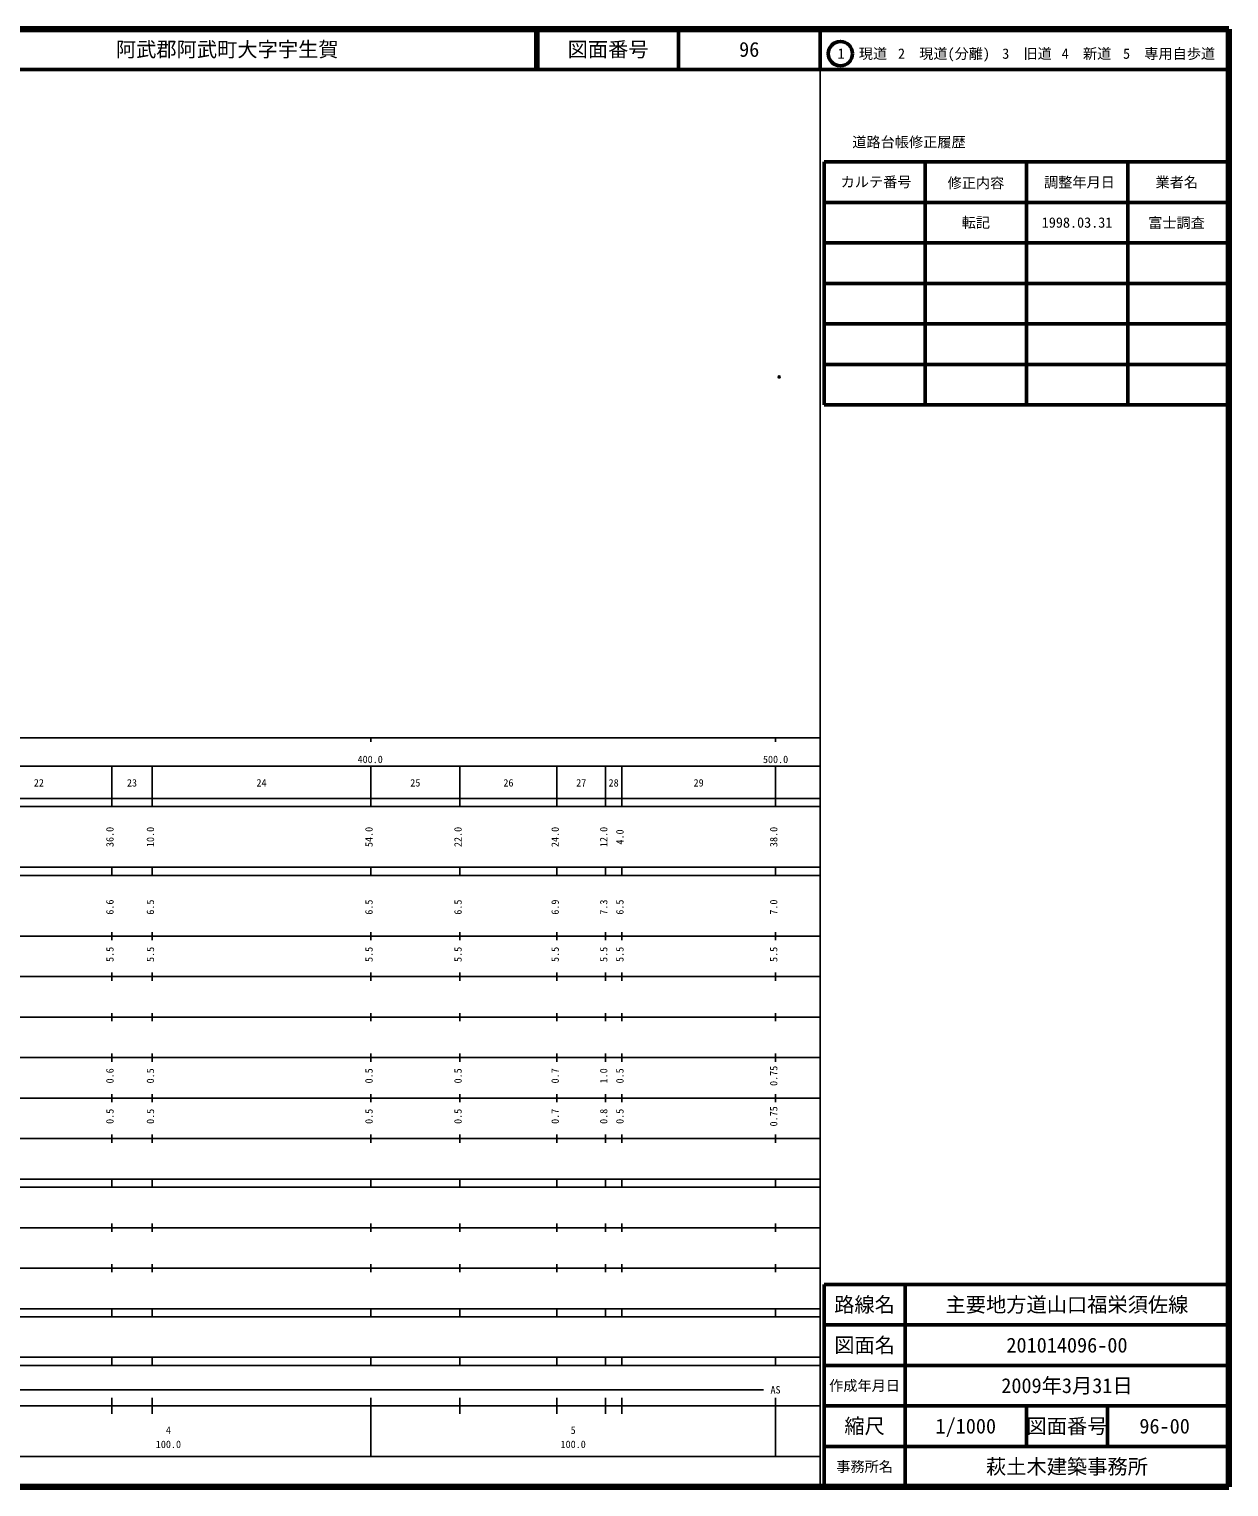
# Model space of a CAD drawing. Units: millimetres on the paper. Extents: x 40 to 680, y 20 to 380.
# Drawn here: x 383.6 to 680, y 20 to 380 of the extents above; entities that cross this region are included whole.
import ezdxf
from ezdxf.enums import TextEntityAlignment as Align

# ---------------------------------------------------------------- set-up
doc = ezdxf.new("R2010")
doc.units = ezdxf.units.MM
doc.header["$PDMODE"] = 32
doc.header["$PDSIZE"] = 0.5
doc.layers.add('M-OTRS', color=6, linetype='Continuous')
doc.layers.add('M-TTL-TXT', color=7, linetype='Continuous')
for name, color, linetype, lineweight in [('M-TTL', 2, 'Continuous', 140), ('M-TTL-BAND', 7, 'Continuous', 25), ('M-TTL-FRAM', 2, 'Continuous', 50), ('M-TTL-LINE', 7, 'Continuous', 50)]:
    doc.layers.add(name, color=color, linetype=linetype, lineweight=lineweight)
doc.styles.add('ＭＳ ゴシック', font='')
doc.styles.get('ＭＳ ゴシック').set_extended_font_data('MS Gothic')

msp = doc.modelspace()

# ---------------------------------------------------------------- linework, layer by layer
at = {"layer": 'M-OTRS'}
msp.add_point((568.888, 294.1), dxfattribs=at)
at = {"layer": 'M-TTL'}
for p, q in [((680, 380), (40, 380)), ((680, 20), (680, 380)), ((40, 20), (680, 20))]:
    msp.add_line(p, q, dxfattribs=at)
at = {"layer": 'M-TTL-BAND'}
for p, q in [((579, 20), (579, 370)), ((40, 205), (579, 205)), ((468, 205), (468, 204)), ((568, 205), (568, 204)), ((68, 198), (579, 198)), ((404, 188), (404, 198)), ((414, 188), (414, 198)), ((468, 188), (468, 198)), ((490, 188), (490, 198)), ((514, 188), (514, 198)), ((526, 188), (526, 198)), ((530, 188), (530, 198)), ((568, 188), (568, 198)), ((40, 190), (579, 190)), ((40, 188), (579, 188)), ((40, 173), (579, 173)), ((404, 171), (404, 173)), ((414, 171), (414, 173)), ((468, 171), (468, 173)), ((490, 171), (490, 173)), ((514, 171), (514, 173)), ((526, 171), (526, 173)), ((530, 171), (530, 173)), ((568, 171), (568, 173)), ((40, 171), (579, 171)), ((40, 156), (579, 156)), ((404, 155), (404, 157)), ((414, 155), (414, 157)), ((468, 155), (468, 157)), ((490, 155), (490, 157)), ((514, 155), (514, 157)), ((526, 155), (526, 157)), ((530, 155), (530, 157)), ((568, 155), (568, 157)), ((46, 146), (579, 146)), ((404, 145), (404, 147)), ((414, 145), (414, 147)), ((468, 145), (468, 147)), ((490, 145), (490, 147)), ((514, 145), (514, 147)), ((526, 145), (526, 147)), ((530, 145), (530, 147)), ((568, 145), (568, 147)), ((404, 135), (404, 137)), ((414, 135), (414, 137)), ((468, 135), (468, 137)), ((490, 135), (490, 137)), ((514, 135), (514, 137)), ((526, 135), (526, 137)), ((530, 135), (530, 137)), ((568, 135), (568, 137)), ((52, 136), (579, 136)), ((46, 126), (579, 126)), ((404, 125), (404, 127)), ((414, 125), (414, 127)), ((468, 125), (468, 127)), ((490, 125), (490, 127)), ((514, 125), (514, 127)), ((526, 125), (526, 127)), ((530, 125), (530, 127)), ((568, 125), (568, 127)), ((52, 116), (579, 116)), ((404, 115), (404, 117)), ((414, 115), (414, 117)), ((468, 115), (468, 117)), ((490, 115), (490, 117)), ((514, 115), (514, 117)), ((526, 115), (526, 117)), ((530, 115), (530, 117)), ((568, 115), (568, 117)), ((46, 106), (579, 106)), ((404, 105), (404, 107)), ((414, 105), (414, 107)), ((468, 105), (468, 107)), ((490, 105), (490, 107)), ((514, 105), (514, 107)), ((526, 105), (526, 107)), ((530, 105), (530, 107)), ((568, 105), (568, 107)), ((40, 96), (579, 96)), ((40, 94), (579, 94)), ((404, 94), (404, 96)), ((414, 94), (414, 96)), ((468, 94), (468, 96)), ((490, 94), (490, 96)), ((514, 94), (514, 96)), ((526, 94), (526, 96)), ((530, 94), (530, 96)), ((568, 94), (568, 96)), ((49, 84), (579, 84)), ((404, 83), (404, 85)), ((414, 83), (414, 85)), ((468, 83), (468, 85)), ((490, 83), (490, 85)), ((514, 83), (514, 85)), ((526, 83), (526, 85)), ((530, 83), (530, 85)), ((568, 83), (568, 85)), ((40, 74), (579, 74)), ((404, 73), (404, 75)), ((414, 73), (414, 75)), ((468, 73), (468, 75)), ((490, 73), (490, 75)), ((514, 73), (514, 75)), ((526, 73), (526, 75)), ((530, 73), (530, 75)), ((568, 73), (568, 75)), ((40, 64), (579, 64)), ((40, 62), (579, 62)), ((404, 62), (404, 64)), ((414, 62), (414, 64)), ((468, 62), (468, 64)), ((490, 62), (490, 64)), ((514, 62), (514, 64)), ((526, 62), (526, 64)), ((530, 62), (530, 64)), ((568, 62), (568, 64)), ((40, 52), (579, 52)), ((404, 50), (404, 52)), ((414, 50), (414, 52)), ((468, 50), (468, 52)), ((490, 50), (490, 52)), ((514, 50), (514, 52)), ((526, 50), (526, 52)), ((530, 50), (530, 52)), ((568, 50), (568, 52)), ((40, 50), (579, 50)), ((71, 44), (565, 44)), ((40, 40), (579, 40)), ((404, 38), (404, 42)), ((414, 38), (414, 42)), ((468, 27.5), (468, 42)), ((490, 38), (490, 42)), ((514, 38), (514, 42)), ((526, 38), (526, 42)), ((530, 38), (530, 42)), ((568, 27.5), (568, 42)), ((68, 27.5), (579, 27.5))]:
    msp.add_line(p, q, dxfattribs=at)
at = {"layer": 'M-TTL-FRAM'}
for p, q in [((580, 347.197), (580, 287.197)), ((580, 347.197), (680, 347.197)), ((580, 287.197), (680, 287.197)), ((680, 70), (580, 70)), ((580, 70), (580, 20))]:
    msp.add_line(p, q, dxfattribs=at)
at = {"layer": 'M-TTL-LINE'}
for p, q in [((508.747, 380), (508.747, 370)), ((509.247, 380), (509.247, 370)), ((543.997, 380), (543.997, 370)), ((579, 380), (579, 370)), ((40, 370), (680, 370)), ((605, 347.197), (605, 287.197)), ((630, 347.197), (630, 287.197)), ((655, 347.197), (655, 287.197)), ((580, 337.197), (680, 337.197)), ((580, 327.197), (680, 327.197)), ((580, 317.197), (680, 317.197)), ((580, 307.197), (680, 307.197)), ((580, 297.197), (680, 297.197)), ((600, 70), (600, 20)), ((680, 60), (580, 60)), ((680, 50), (580, 50)), ((680, 40), (580, 40)), ((630, 40), (630, 30)), ((650, 40), (650, 30)), ((680, 30), (580, 30))]:
    msp.add_line(p, q, dxfattribs=at)
msp.add_circle((584.031, 373.958), 3, dxfattribs=at)

# ---------------------------------------------------------------- texts
at = {"layer": 'M-TTL-BAND', "style": 'ＭＳ ゴシック'}
for s, p in [('400.0', (467.844, 198.195)), ('500.0', (568, 198.195)), ('22', (386, 192.405)), ('23', (409, 192.405)), ('24', (441, 192.405)), ('25', (479, 192.405)), ('26', (502, 192.405)), ('27', (520, 192.405)), ('28', (528, 192.405)), ('29', (549, 192.405)), ('AS', (568, 42.5)), ('4', (418, 32.523)), ('5', (518, 32.523)), ('100.0', (418, 29.033)), ('100.0', (518, 29.033))]:
    msp.add_text(s, height=1.833, dxfattribs=at).set_placement(p, align=Align.BOTTOM_CENTER)
for s, p in [('36.0', (405, 180.5)), ('10.0', (415, 180.5)), ('54.0', (469, 180.5)), ('22.0', (491, 180.5)), ('24.0', (515, 180.5)), ('12.0', (527, 180.5)), ('4.0', (531, 180.5)), ('38.0', (569, 180.5)), ('6.6', (405, 163.174)), ('6.5', (415, 163.174)), ('6.5', (469, 163.174)), ('6.5', (491, 163.174)), ('6.9', (515, 163.174)), ('7.3', (527, 163.174)), ('6.5', (531, 163.174)), ('7.0', (569, 163.174)), ('5.5', (405, 151.5)), ('5.5', (415, 151.5)), ('5.5', (469, 151.5)), ('5.5', (491, 151.5)), ('5.5', (515, 151.5)), ('5.5', (527, 151.5)), ('5.5', (531, 151.5)), ('5.5', (569, 151.5)), ('0.6', (405, 121.5)), ('0.5', (415, 121.5)), ('0.5', (469, 121.5)), ('0.5', (491, 121.5)), ('0.7', (515, 121.5)), ('1.0', (527, 121.5)), ('0.5', (531, 121.5)), ('0.75', (569, 121.5)), ('0.5', (405, 111.5)), ('0.5', (415, 111.5)), ('0.5', (469, 111.5)), ('0.5', (491, 111.5)), ('0.7', (515, 111.5)), ('0.8', (527, 111.5)), ('0.5', (531, 111.5)), ('0.75', (569, 111.5))]:
    msp.add_text(s, height=1.833, rotation=90, dxfattribs=at).set_placement(p, align=Align.BOTTOM_CENTER)
at = {"layer": 'M-TTL-TXT', "style": 'ＭＳ ゴシック'}
msp.add_text('阿武郡阿武町大字宇生賀', height=3.666, dxfattribs=at).set_placement((405.024, 375), align=Align.MIDDLE_LEFT)
for s, height, p in [('図面番号', 3.666, (526.622, 375)), ('96', 3.666, (561.497, 375)), ('1\u3000現道', 2.566, (589.448, 373.958)), ('2\u3000現道(分離)', 2.566, (609.619, 373.958)), ('3\u3000旧道', 2.566, (630.121, 373.958)), ('4\u3000新道', 2.566, (644.824, 373.958)), ('5\u3000専用自歩道', 2.566, (665.228, 373.958)), ('道路台帳修正履歴', 2.566, (600.968, 352.113)), ('カルテ番号', 2.566, (592.839, 342.277)), ('修正内容', 2.566, (617.509, 342.023)), ('調整年月日', 2.566, (643.089, 342.197)), ('業者名', 2.566, (667.134, 342.197)), ('転記', 2.566, (617.5, 332.245)), ('1998.03.31', 2.566, (642.5, 332.245)), ('富士調査', 2.566, (667.077, 332.189)), ('路線名', 3.666, (590, 65)), ('路線名', 3.666, (590, 65)), ('主要地方道山口福栄須佐線', 3.666, (640, 65)), ('図面名', 3.666, (590, 55)), ('図面名', 3.666, (590, 55)), ('201014096-00', 3.666, (640, 55)), ('2009年3月31日', 3.666, (640, 45)), ('作成年月日', 2.566, (590, 45)), ('作成年月日', 2.566, (590, 45)), ('縮尺', 3.666, (590, 35)), ('縮尺', 3.666, (590, 35)), ('1/1000', 3.666, (615, 35)), ('図面番号', 3.666, (640, 35)), ('図面番号', 3.666, (640, 35)), ('96-00', 3.666, (664.125, 35)), ('事務所名', 2.566, (590, 25)), ('事務所名', 2.566, (590, 25)), ('萩土木建築事務所', 3.666, (640, 25))]:
    msp.add_text(s, height=height, dxfattribs=at).set_placement(p, align=Align.MIDDLE_CENTER)

doc.saveas('drawing.dxf')
